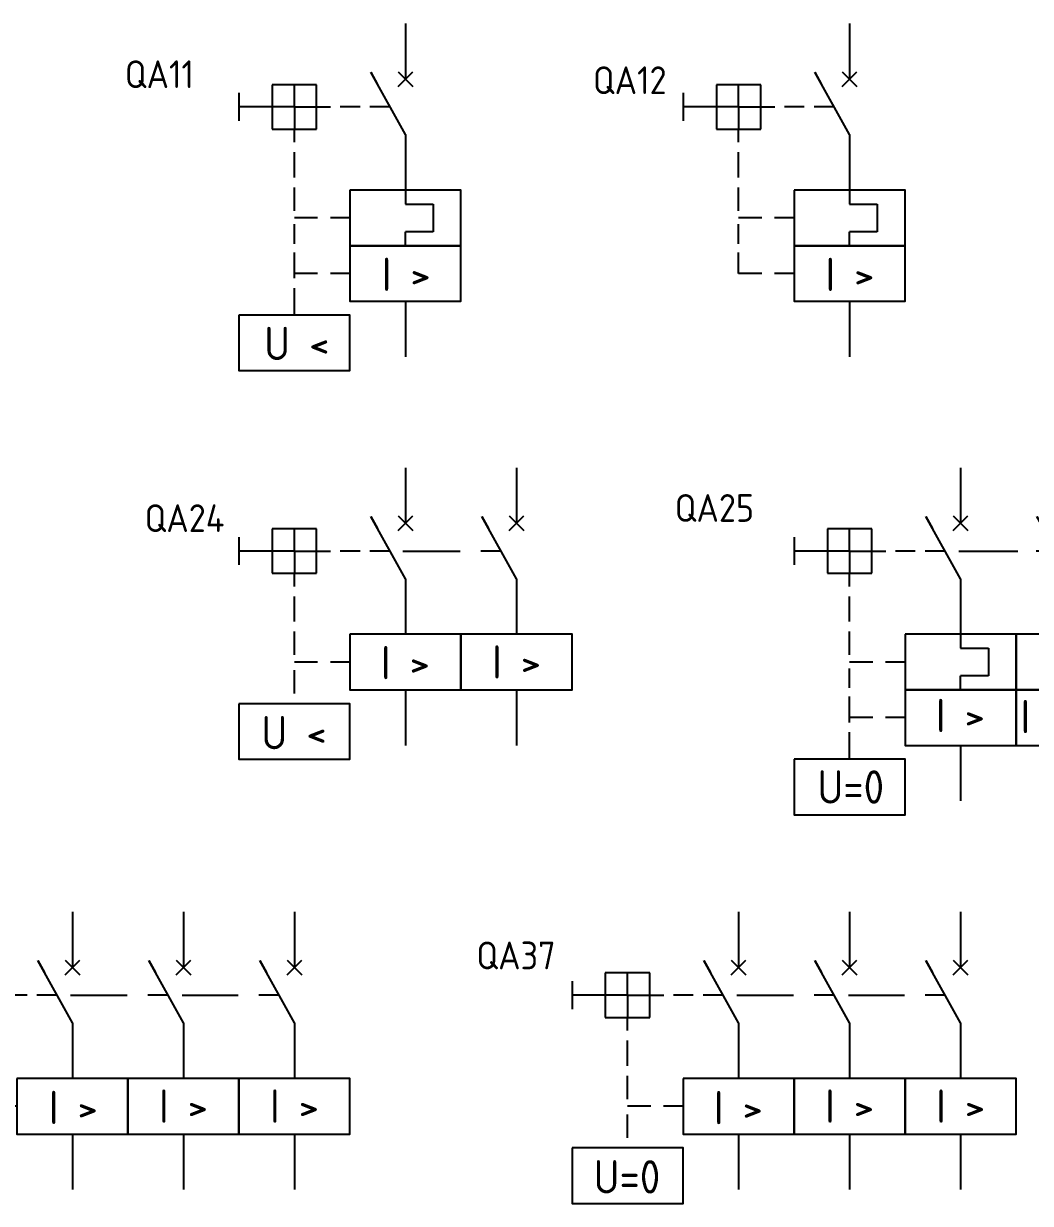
# Model space of a CAD drawing. Header units: millimetres. Extents: x 1746 to 2533, y 1027 to 2108.
# Drawn here: x 2075.6 to 2166.3, y 1881.2 to 1987.5 of the extents above; entities that cross this region are included whole.
import ezdxf
from ezdxf.enums import TextEntityAlignment as Align

# ---------------------------------------------------------------- set-up
doc = ezdxf.new("R2010")
doc.units = ezdxf.units.MM
for name, color, linetype in [('LINK', 7, 'Continuous'), ('MISC', 7, 'Continuous'), ('SYMS', 7, 'Continuous'), ('TAGS', 7, 'Continuous')]:
    doc.layers.add(name, color=color, linetype=linetype)
doc.styles.add('WD_IEC', font='isocp2.shx', dxfattribs={"width": 0.9, "height": 4})

# ---------------------------------------------------------------- blocks, each defined once
blk = doc.blocks.new('VCB11Q45')
for p, q in [((0, 7.5), (0, 2.5)), ((0, -2.5), (-3.12, 3.12)), ((-3.12, 3.12), (-2.52, 2.03)), ((-0.66, 1.84), (0.66, 3.16)), ((-0.66, 3.16), (0.66, 1.84)), ((-15, 1.25), (-15, -1.25)), ((-10, 2), (-12, 2)), ((-12, 2), (-12, -2)), ((-10, 0), (-10, 2)), ((-8, 2), (-10, 2)), ((-8, -2), (-8, 2)), ((-12, 0), (-15, 0)), ((-10, 0), (-12, 0)), ((-10, 0), (-10, -2)), ((-10, 0), (-8, 0)), ((-8, 0), (-6.74, 0)), ((-4.09, 0), (-5.87, 0)), ((-1.39, 0), (-3.2, 0)), ((-12, -2), (-8, -2)), ((-10, -3.19), (-10, -2)), ((0, -2.5), (0, -7.5)), ((-10, -6.36), (-10, -4.08)), ((-10, -9.36), (-10, -7.26)), ((0, -7.5), (0, -8.75)), ((0, -8.75), (2.5, -8.75)), ((2.5, -8.75), (2.5, -11.25)), ((-7.91, -10), (-10, -10)), ((-10, -12.33), (-10, -10.57)), ((-5, -10), (-6.75, -10)), ((0, -12.5), (0, -11.25)), ((2.5, -11.25), (0, -11.25)), ((-10, -15.43), (-10, -13.11)), ((-7.91, -15), (-10, -15)), ((-5, -15), (-6.75, -15)), ((-10, -18.75), (-10, -16.32)), ((0, -17.5), (0, -22.5))]:
    blk.add_line(p, q)
for points in [[(-5, -7.5), (-5, -12.5), (5, -12.5), (5, -7.5)], [(-5, -12.5), (-5, -17.5), (5, -17.5), (5, -12.5)], [(-15, -18.75), (-15, -23.75), (-5, -23.75), (-5, -18.75)]]:
    blk.add_lwpolyline(points, close=True)
at = {"style": 'WD_IEC'}
for tag, p in [('INST', (-19.05, 7.69)), ('LOC', (-19.05, 4.69)), ('TAG1', (-19.05, 1.69)), ('RATING1', (-19.05, -1.31)), ('DESC1', (-18.59, -12.98)), ('DESC2', (-18.59, -15.98)), ('DESC3', (-18.59, -18.98))]:
    blk.add_attdef(tag, text='', height=2.5, dxfattribs=at).set_placement(p, align=Align.RIGHT)
at = {"style": 'WD_IEC', "flags": 1}
for tag, p, height in [('X2TERM01', (0, 7.5), 0.32), ('MFG', (2.75, 6.5), 1.5), ('CAT', (2.75, 4), 1.5), ('X4LINK', (-15, 0), 0.32), ('X1LINK', (-0.5, 0), 0.32), ('CONTACT', (-5, -7.5), 1), ('COMMON', (-3.75, -8.75), 1), ('ASSYCODE', (0.69, -18.77), 1), ('FAMILY', (0.69, -20.27), 1), ('CATDESC', (0.69, -21.77), 1), ('X8TERM02', (0, -22.5), 0.32)]:
    blk.add_attdef(tag, p, '', height=height, dxfattribs=at)
at = {"style": 'WD_IEC'}
blk.add_attdef('TERM01', text='', height=2, rotation=90, dxfattribs=at).set_placement((-1, 7.5), align=Align.RIGHT)
at = {"lineweight": 15, "style": 'WD_IEC'}
blk.add_attdef('XREF', text='', height=2.5, dxfattribs=at).set_placement((-18.59, -9.98), align=Align.RIGHT)
at = {"style": 'WD_IEC'}
for tag, p in [('I', (0.07, -16.57)), ('U', (-9.79, -22.81))]:
    blk.add_attdef(tag, text='', height=3, dxfattribs=at).set_placement(p, align=Align.CENTER)
blk.add_attdef('TERM02', (-1, -22.5), '', height=2, rotation=90, dxfattribs=at)
blk = doc.blocks.new('VCB11Q21')
for p, q in [((0, 7.5), (0, 2.5)), ((0, -2.5), (-3.12, 3.12)), ((-3.12, 3.12), (-2.52, 2.03)), ((-0.66, 1.84), (0.66, 3.16)), ((-0.66, 3.16), (0.66, 1.84)), ((-15, 1.25), (-15, -1.25)), ((-10, 2), (-12, 2)), ((-12, 2), (-12, -2)), ((-10, 0), (-10, 2)), ((-8, 2), (-10, 2)), ((-8, -2), (-8, 2)), ((-12, 0), (-15, 0)), ((-10, 0), (-12, 0)), ((-10, 0), (-10, -2)), ((-10, 0), (-8, 0)), ((-8, 0), (-6.74, 0)), ((-4.09, 0), (-5.87, 0)), ((-1.39, 0), (-3.2, 0)), ((-12, -2), (-8, -2)), ((-10, -3.19), (-10, -2)), ((0, -2.5), (0, -7.5)), ((-10, -6.36), (-10, -4.08)), ((-10, -9.36), (-10, -7.26)), ((0, -7.5), (0, -8.75)), ((0, -8.75), (2.5, -8.75)), ((2.5, -8.75), (2.5, -11.25)), ((-7.91, -10), (-10, -10)), ((-10, -12.33), (-10, -10.57)), ((-5, -10), (-6.75, -10)), ((0, -12.5), (0, -11.25)), ((2.5, -11.25), (0, -11.25)), ((-10, -15), (-10, -13.11)), ((-7.91, -15), (-10, -15)), ((-5, -15), (-6.75, -15)), ((0, -17.5), (0, -22.5))]:
    blk.add_line(p, q)
for points in [[(-5, -7.5), (-5, -12.5), (5, -12.5), (5, -7.5)], [(-5, -12.5), (-5, -17.5), (5, -17.5), (5, -12.5)]]:
    blk.add_lwpolyline(points, close=True)
at = {"style": 'WD_IEC'}
for tag, p in [('INST', (-16.48, 7.15)), ('LOC', (-16.48, 4.15)), ('TAG1', (-16.48, 1.15)), ('RATING1', (-16.7, -8.59)), ('DESC1', (-16.7, -11.59)), ('DESC2', (-16.7, -14.59)), ('DESC3', (-16.7, -17.59))]:
    blk.add_attdef(tag, text='', height=2.5, dxfattribs=at).set_placement(p, align=Align.RIGHT)
at = {"style": 'WD_IEC', "flags": 1}
for tag, p, height in [('X2TERM01', (0, 7.5), 0.32), ('MFG', (2.75, 6.5), 1.5), ('CAT', (2.75, 4), 1.5), ('X4LINK', (-15, 0), 0.32), ('X1LINK', (-0.01, 0), 0.32), ('CONTACT', (-5, -7.5), 1), ('COMMON', (-3.75, -8.75), 1), ('ASSYCODE', (0.69, -18.77), 1), ('FAMILY', (0.69, -20.27), 1), ('CATDESC', (0.69, -21.77), 1), ('X8TERM02', (0, -22.5), 0.32)]:
    blk.add_attdef(tag, p, '', height=height, dxfattribs=at)
at = {"style": 'WD_IEC'}
blk.add_attdef('TERM01', text='', height=2, rotation=90, dxfattribs=at).set_placement((-1, 7.5), align=Align.RIGHT)
at = {"lineweight": 15, "style": 'WD_IEC'}
blk.add_attdef('XREF', text='', height=2.5, dxfattribs=at).set_placement((-16.7, -5.59), align=Align.RIGHT)
at = {"style": 'WD_IEC'}
blk.add_attdef('I', text='', height=3, dxfattribs=at).set_placement((0.04, -16.58), align=Align.CENTER)
blk.add_attdef('TERM02', (-1, -22.5), '', height=2, rotation=90, dxfattribs=at)
blk = doc.blocks.new('VCB11Q37')
for p, q in [((0, 7.5), (0, 2.5)), ((0, -2.5), (-3.12, 3.12)), ((-3.12, 3.12), (-2.52, 2.03)), ((-0.66, 1.84), (0.66, 3.16)), ((-0.66, 3.16), (0.66, 1.84)), ((-15, 1.25), (-15, -1.25)), ((-10, 2), (-12, 2)), ((-12, 2), (-12, -2)), ((-10, 0), (-10, 2)), ((-8, 2), (-10, 2)), ((-8, -2), (-8, 2)), ((-12, 0), (-15, 0)), ((-10, 0), (-12, 0)), ((-10, 0), (-10, -2)), ((-10, 0), (-8, 0)), ((-8, 0), (-6.74, 0)), ((-4.09, 0), (-5.87, 0)), ((-1.39, 0), (-3.2, 0)), ((-12, -2), (-8, -2)), ((-10, -3.19), (-10, -2)), ((0, -2.5), (0, -7.5)), ((-10, -6.36), (-10, -4.08)), ((-10, -9.36), (-10, -7.26)), ((-7.91, -10), (-10, -10)), ((-5, -10), (-6.75, -10)), ((-10, -12.83), (-10, -10.73)), ((0, -12.5), (0, -17.5))]:
    blk.add_line(p, q)
for points in [[(-5, -7.5), (-5, -12.5), (5, -12.5), (5, -7.5)], [(-15, -13.75), (-15, -18.75), (-5, -18.75), (-5, -13.75)]]:
    blk.add_lwpolyline(points, close=True)
at = {"style": 'WD_IEC'}
for tag, p in [('INST', (-16.3, 7.71)), ('LOC', (-16.3, 4.71)), ('TAG1', (-16.3, 1.71)), ('RATING1', (-16.86, -8.82)), ('DESC1', (-16.86, -11.82)), ('DESC2', (-16.86, -14.82)), ('DESC3', (-16.86, -17.82))]:
    blk.add_attdef(tag, text='', height=2.5, dxfattribs=at).set_placement(p, align=Align.RIGHT)
at = {"style": 'WD_IEC', "flags": 1}
for tag, p, height in [('X2TERM01', (0, 7.5), 0.32), ('MFG', (2.75, 6.5), 1.5), ('CAT', (2.75, 4), 1.5), ('X4LINK', (-15, 0), 0.32), ('X1LINK', (-0.24, 0), 0.32), ('CONTACT', (-5, -7.5), 1), ('COMMON', (-3.75, -8.75), 1), ('ASSYCODE', (0.69, -13.77), 1), ('FAMILY', (0.69, -15.27), 1), ('CATDESC', (0.69, -16.77), 1), ('X8TERM02', (0, -17.5), 0.32)]:
    blk.add_attdef(tag, p, '', height=height, dxfattribs=at)
at = {"style": 'WD_IEC'}
blk.add_attdef('TERM01', text='', height=2, rotation=90, dxfattribs=at).set_placement((-1, 7.5), align=Align.RIGHT)
at = {"lineweight": 15, "style": 'WD_IEC'}
blk.add_attdef('XREF', text='', height=2.5, dxfattribs=at).set_placement((-16.86, -5.82), align=Align.RIGHT)
at = {"style": 'WD_IEC'}
blk.add_attdef('TERM02', (-1, -17.5), '', height=2, rotation=90, dxfattribs=at)
for tag, p in [('I', (0, -11.54)), ('U', (-10.04, -17.86))]:
    blk.add_attdef(tag, text='', height=3, dxfattribs=at).set_placement(p, align=Align.CENTER)
blk = doc.blocks.new('VCB21Q37')
for p, q in [((0, 7.5), (0, 2.5)), ((0, -2.5), (-3.12, 3.12)), ((-3.12, 3.12), (-2.52, 2.03)), ((-0.66, 1.84), (0.66, 3.16)), ((-0.66, 3.16), (0.66, 1.84)), ((-1.39, 0), (-3.2, 0)), ((0, -2.5), (0, -7.5)), ((0, -12.5), (0, -17.5))]:
    blk.add_line(p, q)
blk.add_lwpolyline([(-5, -7.5), (-5, -12.5), (5, -12.5), (5, -7.5)], close=True)
at = {"style": 'WD_IEC'}
for tag, p in [('INST', (-6.46, 7.92)), ('LOC', (-6.46, 4.92)), ('TAG2', (-6.46, 1.92)), ('DESC1', (-6.69, -11.47)), ('DESC2', (-6.69, -14.47)), ('DESC3', (-6.69, -17.47))]:
    blk.add_attdef(tag, text='', height=2.5, dxfattribs=at).set_placement(p, align=Align.RIGHT)
at = {"style": 'WD_IEC', "flags": 1}
for tag, p, height in [('X2TERM01', (0, 7.5), 0.32), ('X4LINK', (-5.06, 0), 0.32), ('X1LINK', (-0.11, 0), 0.32), ('CONTACT', (-5, -7.5), 1), ('FAMILY', (0.69, -15.27), 1), ('X8TERM02', (0, -17.5), 0.32)]:
    blk.add_attdef(tag, p, '', height=height, dxfattribs=at)
at = {"style": 'WD_IEC'}
blk.add_attdef('TERM01', text='', height=2, rotation=90, dxfattribs=at).set_placement((-1, 7.5), align=Align.RIGHT)
at = {"lineweight": 15, "style": 'WD_IEC'}
blk.add_attdef('XREF', text='', height=2.5, dxfattribs=at).set_placement((-6.69, -5.47), align=Align.RIGHT)
at = {"style": 'WD_IEC', "flags": 1}
blk.add_attdef('RATING1', text='', height=2.5, dxfattribs=at).set_placement((-6.69, -8.47), align=Align.RIGHT)
at = {"style": 'WD_IEC'}
blk.add_attdef('I', text='', height=3, dxfattribs=at).set_placement((0.01, -11.48), align=Align.CENTER)
blk.add_attdef('TERM02', (-1, -17.5), '', height=2, rotation=90, dxfattribs=at)
blk = doc.blocks.new('VCB11Q41')
for p, q in [((0, 7.5), (0, 2.5)), ((0, -2.5), (-3.12, 3.12)), ((-3.12, 3.12), (-2.52, 2.03)), ((-0.66, 1.84), (0.66, 3.16)), ((-0.66, 3.16), (0.66, 1.84)), ((-15, 1.25), (-15, -1.25)), ((-10, 2), (-12, 2)), ((-12, 2), (-12, -2)), ((-10, 0), (-10, 2)), ((-8, 2), (-10, 2)), ((-8, -2), (-8, 2)), ((-12, 0), (-15, 0)), ((-10, 0), (-12, 0)), ((-10, 0), (-10, -2)), ((-10, 0), (-8, 0)), ((-8, 0), (-6.74, 0)), ((-4.09, 0), (-5.87, 0)), ((-1.39, 0), (-3.2, 0)), ((-12, -2), (-8, -2)), ((-10, -3.19), (-10, -2)), ((0, -2.5), (0, -7.5)), ((-10, -6.36), (-10, -4.08)), ((-10, -9.36), (-10, -7.26)), ((0, -7.5), (0, -8.75)), ((0, -8.75), (2.5, -8.75)), ((2.5, -8.75), (2.5, -11.25)), ((-7.91, -10), (-10, -10)), ((-10, -12.33), (-10, -10.57)), ((-5, -10), (-6.75, -10)), ((0, -12.5), (0, -11.25)), ((2.5, -11.25), (0, -11.25)), ((-10, -15.43), (-10, -13.11)), ((-7.91, -15), (-10, -15)), ((-5, -15), (-6.75, -15)), ((-10, -18.75), (-10, -16.32)), ((0, -17.5), (0, -22.5))]:
    blk.add_line(p, q)
for points in [[(-5, -7.5), (-5, -12.5), (5, -12.5), (5, -7.5)], [(-5, -12.5), (-5, -17.5), (5, -17.5), (5, -12.5)], [(-15, -18.75), (-15, -23.75), (-5, -23.75), (-5, -18.75)]]:
    blk.add_lwpolyline(points, close=True)
at = {"style": 'WD_IEC'}
for tag, p in [('INST', (-18.6, 8.63)), ('LOC', (-18.6, 5.63)), ('TAG1', (-18.6, 2.63)), ('RATING1', (-18.6, -8.72)), ('DESC1', (-18.6, -11.72)), ('DESC2', (-18.6, -14.72)), ('DESC3', (-18.6, -17.72))]:
    blk.add_attdef(tag, text='', height=2.5, dxfattribs=at).set_placement(p, align=Align.RIGHT)
at = {"style": 'WD_IEC', "flags": 1}
for tag, p, height in [('X2TERM01', (0, 7.5), 0.32), ('MFG', (2.75, 6.5), 1.5), ('CAT', (2.75, 4), 1.5), ('X4LINK', (-15, 0), 0.32), ('X1LINK', (-0.17, 0), 0.32), ('CONTACT', (-5, -7.5), 1), ('COMMON', (-3.75, -8.75), 1), ('ASSYCODE', (0.69, -18.77), 1), ('FAMILY', (0.69, -20.27), 1), ('CATDESC', (0.69, -21.77), 1), ('X8TERM02', (0, -22.5), 0.32)]:
    blk.add_attdef(tag, p, '', height=height, dxfattribs=at)
at = {"style": 'WD_IEC'}
blk.add_attdef('TERM01', text='', height=2, rotation=90, dxfattribs=at).set_placement((-1, 7.5), align=Align.RIGHT)
at = {"lineweight": 15, "style": 'WD_IEC'}
blk.add_attdef('XREF', text='', height=2.5, dxfattribs=at).set_placement((-18.6, -5.72), align=Align.RIGHT)
at = {"style": 'WD_IEC'}
for tag, p in [('I', (-0.01, -16.3)), ('U', (-9.89, -22.75))]:
    blk.add_attdef(tag, text='', height=3, dxfattribs=at).set_placement(p, align=Align.CENTER)
blk.add_attdef('TERM02', (-1, -22.5), '', height=2, rotation=90, dxfattribs=at)
blk = doc.blocks.new('VCB21Q41')
for p, q in [((0, 7.5), (0, 2.5)), ((0, -2.5), (-3.12, 3.12)), ((-3.12, 3.12), (-2.52, 2.03)), ((-0.66, 1.84), (0.66, 3.16)), ((-0.66, 3.16), (0.66, 1.84)), ((-1.39, 0), (-3.2, 0)), ((0, -2.5), (0, -7.5)), ((0, -7.5), (0, -8.75)), ((0, -8.75), (2.5, -8.75)), ((2.5, -8.75), (2.5, -11.25)), ((0, -12.5), (0, -11.25)), ((2.5, -11.25), (0, -11.25)), ((0, -17.5), (0, -22.5))]:
    blk.add_line(p, q)
for points in [[(-5, -7.5), (-5, -12.5), (5, -12.5), (5, -7.5)], [(-5, -12.5), (-5, -17.5), (5, -17.5), (5, -12.5)]]:
    blk.add_lwpolyline(points, close=True)
at = {"style": 'WD_IEC'}
for tag, height, p in [('INST', 2.5, (-7.93, 7.86)), ('LOC', 2.5, (-7.93, 4.86)), ('TAG2', 2.5, (-7.93, 1.86)), ('DESC1', 2.5, (-8.6, -11.72)), ('DESC2', 2.5, (-8.6, -14.72)), ('I', 3, (-0.18, -16.4)), ('DESC3', 2.5, (-8.6, -17.72))]:
    blk.add_attdef(tag, text='', height=height, dxfattribs=at).set_placement(p, align=Align.RIGHT)
at = {"style": 'WD_IEC', "flags": 1}
for tag, p, height in [('X2TERM01', (0, 7.5), 0.32), ('X4LINK', (-4.85, 0), 0.32), ('X1LINK', (-0.09, 0), 0.32), ('CONTACT', (-5, -7.5), 1), ('FAMILY', (0.69, -20.27), 1), ('X8TERM02', (0, -22.5), 0.32)]:
    blk.add_attdef(tag, p, '', height=height, dxfattribs=at)
at = {"style": 'WD_IEC'}
blk.add_attdef('TERM01', text='', height=2, rotation=90, dxfattribs=at).set_placement((-1, 7.5), align=Align.RIGHT)
at = {"lineweight": 15, "style": 'WD_IEC'}
blk.add_attdef('XREF', text='', height=2.5, dxfattribs=at).set_placement((-8.6, -5.72), align=Align.RIGHT)
at = {"style": 'WD_IEC', "flags": 1}
blk.add_attdef('RATING1', text='', height=2.5, dxfattribs=at).set_placement((-8.6, -8.72), align=Align.RIGHT)
at = {"style": 'WD_IEC'}
blk.add_attdef('TERM02', (-1, -22.5), '', height=2, rotation=90, dxfattribs=at)
blk = doc.blocks.new('VCB11Q29')
for p, q in [((0, 7.5), (0, 2.5)), ((0, -2.5), (-3.12, 3.12)), ((-3.12, 3.12), (-2.52, 2.03)), ((-0.66, 1.84), (0.66, 3.16)), ((-0.66, 3.16), (0.66, 1.84)), ((-15, 1.25), (-15, -1.25)), ((-10, 2), (-12, 2)), ((-12, 2), (-12, -2)), ((-10, 0), (-10, 2)), ((-8, 2), (-10, 2)), ((-8, -2), (-8, 2)), ((-12, 0), (-15, 0)), ((-10, 0), (-12, 0)), ((-10, 0), (-10, -2)), ((-10, 0), (-8, 0)), ((-8, 0), (-6.74, 0)), ((-4.09, 0), (-5.87, 0)), ((-1.39, 0), (-3.2, 0)), ((-12, -2), (-8, -2)), ((-10, -3.19), (-10, -2)), ((0, -2.5), (0, -7.5)), ((-10, -6.36), (-10, -4.08)), ((-10, -9.36), (-10, -7.26)), ((-7.91, -10), (-10, -10)), ((-5, -10), (-6.75, -10)), ((0, -12.5), (0, -17.5))]:
    blk.add_line(p, q)
blk.add_lwpolyline([(-5, -7.5), (-5, -12.5), (5, -12.5), (5, -7.5)], close=True)
at = {"style": 'WD_IEC'}
for tag, p in [('INST', (-18.39, 7.65)), ('LOC', (-18.39, 4.65)), ('TAG1', (-18.39, 1.65)), ('RATING1', (-18.54, -8.56)), ('DESC1', (-18.54, -11.56)), ('DESC2', (-18.54, -14.56)), ('DESC3', (-18.54, -17.56))]:
    blk.add_attdef(tag, text='', height=2.5, dxfattribs=at).set_placement(p, align=Align.RIGHT)
at = {"style": 'WD_IEC', "flags": 1}
for tag, p, height in [('X2TERM01', (0, 7.5), 0.32), ('MFG', (2.75, 6.5), 1.5), ('CAT', (2.75, 4), 1.5), ('X4LINK', (-15, 0), 0.32), ('X1LINK', (-0.18, 0), 0.32), ('CONTACT', (-5, -7.5), 1), ('COMMON', (-3.75, -8.75), 1), ('ASSYCODE', (0.69, -13.77), 1), ('FAMILY', (0.69, -15.27), 1), ('CATDESC', (0.69, -16.77), 1), ('X8TERM02', (0, -17.5), 0.32)]:
    blk.add_attdef(tag, p, '', height=height, dxfattribs=at)
at = {"style": 'WD_IEC'}
blk.add_attdef('TERM01', text='', height=2, rotation=90, dxfattribs=at).set_placement((-1, 7.5), align=Align.RIGHT)
at = {"lineweight": 15, "style": 'WD_IEC'}
blk.add_attdef('XREF', text='', height=2.5, dxfattribs=at).set_placement((-18.54, -5.56), align=Align.RIGHT)
at = {"style": 'WD_IEC'}
blk.add_attdef('TERM02', (-1, -17.5), '', height=2, rotation=90, dxfattribs=at)
blk.add_attdef('I', text='', height=3, dxfattribs=at).set_placement((0.09, -11.6), align=Align.CENTER)
blk = doc.blocks.new('VCB21Q29')
for p, q in [((0, 7.5), (0, 2.5)), ((0, -2.5), (-3.12, 3.12)), ((-3.12, 3.12), (-2.52, 2.03)), ((-0.66, 1.84), (0.66, 3.16)), ((-0.66, 3.16), (0.66, 1.84)), ((-1.39, 0), (-3.2, 0)), ((0, -2.5), (0, -7.5)), ((0, -12.5), (0, -17.5))]:
    blk.add_line(p, q)
blk.add_lwpolyline([(-5, -7.5), (-5, -12.5), (5, -12.5), (5, -7.5)], close=True)
at = {"style": 'WD_IEC'}
for tag, p in [('INST', (-6.46, 7.92)), ('LOC', (-6.46, 4.92)), ('TAG2', (-6.46, 1.92)), ('DESC1', (-6.69, -11.47)), ('DESC2', (-6.69, -14.47)), ('DESC3', (-6.69, -17.47))]:
    blk.add_attdef(tag, text='', height=2.5, dxfattribs=at).set_placement(p, align=Align.RIGHT)
at = {"style": 'WD_IEC', "flags": 1}
for tag, p, height in [('X2TERM01', (0, 7.5), 0.32), ('X4LINK', (-5.06, 0), 0.32), ('X1LINK', (-0.11, 0), 0.32), ('CONTACT', (-5, -7.5), 1), ('FAMILY', (0.69, -15.27), 1), ('X8TERM02', (0, -17.5), 0.32)]:
    blk.add_attdef(tag, p, '', height=height, dxfattribs=at)
at = {"style": 'WD_IEC'}
blk.add_attdef('TERM01', text='', height=2, rotation=90, dxfattribs=at).set_placement((-1, 7.5), align=Align.RIGHT)
at = {"lineweight": 15, "style": 'WD_IEC'}
blk.add_attdef('XREF', text='', height=2.5, dxfattribs=at).set_placement((-6.69, -5.47), align=Align.RIGHT)
at = {"style": 'WD_IEC', "flags": 1}
blk.add_attdef('RATING1', text='', height=2.5, dxfattribs=at).set_placement((-6.69, -8.47), align=Align.RIGHT)
at = {"style": 'WD_IEC'}
blk.add_attdef('I', text='', height=3, dxfattribs=at).set_placement((0.01, -11.48), align=Align.CENTER)
blk.add_attdef('TERM02', (-1, -17.5), '', height=2, rotation=90, dxfattribs=at)
blk = doc.blocks.new('VCB11Q33')
for p, q in [((0, 7.5), (0, 2.5)), ((0, -2.5), (-3.12, 3.12)), ((-3.12, 3.12), (-2.52, 2.03)), ((-0.66, 1.84), (0.66, 3.16)), ((-0.66, 3.16), (0.66, 1.84)), ((-15, 1.25), (-15, -1.25)), ((-10, 2), (-12, 2)), ((-12, 2), (-12, -2)), ((-10, 0), (-10, 2)), ((-8, 2), (-10, 2)), ((-8, -2), (-8, 2)), ((-12, 0), (-15, 0)), ((-10, 0), (-12, 0)), ((-10, 0), (-10, -2)), ((-10, 0), (-8, 0)), ((-8, 0), (-6.74, 0)), ((-4.09, 0), (-5.87, 0)), ((-1.39, 0), (-3.2, 0)), ((-12, -2), (-8, -2)), ((-10, -3.19), (-10, -2)), ((0, -2.5), (0, -7.5)), ((-10, -6.36), (-10, -4.08)), ((-10, -9.36), (-10, -7.26)), ((-7.91, -10), (-10, -10)), ((-5, -10), (-6.75, -10)), ((-10, -12.83), (-10, -10.73)), ((0, -12.5), (0, -17.5))]:
    blk.add_line(p, q)
for points in [[(-5, -7.5), (-5, -12.5), (5, -12.5), (5, -7.5)], [(-15, -13.75), (-15, -18.75), (-5, -18.75), (-5, -13.75)]]:
    blk.add_lwpolyline(points, close=True)
at = {"style": 'WD_IEC'}
for tag, p in [('INST', (-16.48, 8.33)), ('LOC', (-16.48, 5.33)), ('TAG1', (-16.48, 2.33)), ('RATING1', (-16.75, -8.53)), ('DESC1', (-16.75, -11.53)), ('DESC2', (-16.75, -14.53)), ('DESC3', (-16.75, -17.53))]:
    blk.add_attdef(tag, text='', height=2.5, dxfattribs=at).set_placement(p, align=Align.RIGHT)
at = {"style": 'WD_IEC', "flags": 1}
for tag, p, height in [('X2TERM01', (0, 7.5), 0.32), ('MFG', (2.75, 6.5), 1.5), ('CAT', (2.75, 4), 1.5), ('X4LINK', (-15, 0), 0.32), ('X1LINK', (-0.16, 0), 0.32), ('CONTACT', (-5, -7.5), 1), ('COMMON', (-3.75, -8.75), 1), ('ASSYCODE', (0.69, -13.77), 1), ('FAMILY', (0.69, -15.27), 1), ('CATDESC', (0.69, -16.77), 1), ('X8TERM02', (0, -17.5), 0.32)]:
    blk.add_attdef(tag, p, '', height=height, dxfattribs=at)
at = {"style": 'WD_IEC'}
blk.add_attdef('TERM01', text='', height=2, rotation=90, dxfattribs=at).set_placement((-1, 7.5), align=Align.RIGHT)
at = {"lineweight": 15, "style": 'WD_IEC'}
blk.add_attdef('XREF', text='', height=2.5, dxfattribs=at).set_placement((-16.75, -5.53), align=Align.RIGHT)
at = {"style": 'WD_IEC'}
blk.add_attdef('TERM02', (-1, -17.5), '', height=2, rotation=90, dxfattribs=at)
for tag, p in [('I', (-0.01, -11.62)), ('U', (-10.05, -17.86))]:
    blk.add_attdef(tag, text='', height=3, dxfattribs=at).set_placement(p, align=Align.CENTER)
blk = doc.blocks.new('VCB21Q33')
for p, q in [((0, 7.5), (0, 2.5)), ((0, -2.5), (-3.12, 3.12)), ((-3.12, 3.12), (-2.52, 2.03)), ((-0.66, 1.84), (0.66, 3.16)), ((-0.66, 3.16), (0.66, 1.84)), ((-1.39, 0), (-3.2, 0)), ((0, -2.5), (0, -7.5)), ((0, -12.5), (0, -17.5))]:
    blk.add_line(p, q)
blk.add_lwpolyline([(-5, -7.5), (-5, -12.5), (5, -12.5), (5, -7.5)], close=True)
at = {"style": 'WD_IEC'}
for tag, p in [('INST', (-6.46, 7.92)), ('LOC', (-6.46, 4.92)), ('TAG2', (-6.46, 1.92)), ('DESC1', (-6.69, -11.47)), ('DESC2', (-6.69, -14.47)), ('DESC3', (-6.69, -17.47))]:
    blk.add_attdef(tag, text='', height=2.5, dxfattribs=at).set_placement(p, align=Align.RIGHT)
at = {"style": 'WD_IEC', "flags": 1}
for tag, p, height in [('X2TERM01', (0, 7.5), 0.32), ('X4LINK', (-5.06, 0), 0.32), ('X1LINK', (-0.11, 0), 0.32), ('CONTACT', (-5, -7.5), 1), ('FAMILY', (0.69, -15.27), 1), ('X8TERM02', (0, -17.5), 0.32)]:
    blk.add_attdef(tag, p, '', height=height, dxfattribs=at)
at = {"style": 'WD_IEC'}
blk.add_attdef('TERM01', text='', height=2, rotation=90, dxfattribs=at).set_placement((-1, 7.5), align=Align.RIGHT)
at = {"lineweight": 15, "style": 'WD_IEC'}
blk.add_attdef('XREF', text='', height=2.5, dxfattribs=at).set_placement((-6.69, -5.47), align=Align.RIGHT)
at = {"style": 'WD_IEC', "flags": 1}
blk.add_attdef('RATING1', text='', height=2.5, dxfattribs=at).set_placement((-6.69, -8.47), align=Align.RIGHT)
at = {"style": 'WD_IEC'}
blk.add_attdef('I', text='', height=3, dxfattribs=at).set_placement((0.01, -11.48), align=Align.CENTER)
blk.add_attdef('TERM02', (-1, -17.5), '', height=2, rotation=90, dxfattribs=at)

msp = doc.modelspace()

# ---------------------------------------------------------------- linework, layer by layer
at = {"layer": 'LINK'}
for points in [[(2109.76, 1940), (2114.94, 1940)], [(2159.83, 1940), (2165.15, 1940)], [(2079.82, 1900), (2084.94, 1900)], [(2089.89, 1900), (2094.94, 1900)], [(2139.84, 1900), (2144.94, 1900)], [(2149.89, 1900), (2154.94, 1900)]]:
    msp.add_lwpolyline(points, dxfattribs=at)

# ---------------------------------------------------------------- block references
at = {"layer": 'SYMS'}
ref = msp.add_blockref('VCB11Q45', (2110, 1980), dxfattribs=at)
ref.add_attrib('I', 'I >', dxfattribs={"layer": 'MISC', "height": 3, "style": 'WD_IEC'}).set_placement((2110.07, 1963.43), align=Align.CENTER)
ref.add_attrib('U', 'U <', dxfattribs={"layer": 'MISC', "height": 3, "style": 'WD_IEC'}).set_placement((2100.21, 1957.19), align=Align.CENTER)
ref.add_attrib('TAG1', 'QA11', dxfattribs={"layer": 'TAGS', "height": 2.5, "style": 'WD_IEC'}).set_placement((2090.95, 1981.69), align=Align.RIGHT)
ref = msp.add_blockref('VCB11Q21', (2150, 1980), dxfattribs=at)
ref.add_attrib('I', 'I >', dxfattribs={"layer": 'MISC', "height": 3, "style": 'WD_IEC'}).set_placement((2150.04, 1963.42), align=Align.CENTER)
ref.add_attrib('TAG1', 'QA12', dxfattribs={"layer": 'TAGS', "height": 2.5, "style": 'WD_IEC'}).set_placement((2133.52, 1981.15), align=Align.RIGHT)
ref = msp.add_blockref('VCB11Q37', (2110, 1940), dxfattribs=at)
ref.add_attrib('I', 'I >', dxfattribs={"layer": 'MISC', "height": 3, "style": 'WD_IEC'}).set_placement((2110, 1928.46), align=Align.CENTER)
ref.add_attrib('U', 'U <', dxfattribs={"layer": 'MISC', "height": 3, "style": 'WD_IEC'}).set_placement((2099.96, 1922.14), align=Align.CENTER)
ref.add_attrib('TAG1', 'QA24', dxfattribs={"layer": 'TAGS', "height": 2.5, "style": 'WD_IEC'}).set_placement((2093.7, 1941.71), align=Align.RIGHT)
ref = msp.add_blockref('VCB21Q37', (2120, 1940), dxfattribs=at)
ref.add_attrib('I', 'I >', dxfattribs={"layer": 'MISC', "height": 3, "style": 'WD_IEC'}).set_placement((2120.01, 1928.52), align=Align.CENTER)
ref = msp.add_blockref('VCB11Q41', (2160, 1940), dxfattribs=at)
ref.add_attrib('U', 'U=0', dxfattribs={"layer": 'MISC', "height": 3, "style": 'WD_IEC'}).set_placement((2150.11, 1917.25), align=Align.CENTER)
ref.add_attrib('TAG1', 'QA25', dxfattribs={"layer": 'TAGS', "height": 2.5, "style": 'WD_IEC'}).set_placement((2141.4, 1942.63), align=Align.RIGHT)
ref.add_attrib('I', 'I >', dxfattribs={"layer": 'MISC', "height": 3, "style": 'WD_IEC'}).set_placement((2159.99, 1923.7), align=Align.CENTER)
ref = msp.add_blockref('VCB21Q41', (2170, 1940), dxfattribs=at)
ref.add_attrib('I', 'I >', dxfattribs={"layer": 'MISC', "height": 3, "style": 'WD_IEC'}).set_placement((2169.82, 1923.6), align=Align.RIGHT)
ref = msp.add_blockref('VCB11Q29', (2080, 1900), dxfattribs=at)
ref.add_attrib('I', 'I >', dxfattribs={"layer": 'MISC', "height": 3, "style": 'WD_IEC'}).set_placement((2080.09, 1888.4), align=Align.CENTER)
ref.add_attrib('TAG1', 'QA36', dxfattribs={"layer": 'TAGS', "height": 2.5, "style": 'WD_IEC'}).set_placement((2061.61, 1901.65), align=Align.RIGHT)
ref = msp.add_blockref('VCB21Q29', (2090, 1900), dxfattribs=at)
ref.add_attrib('I', 'I >', dxfattribs={"layer": 'MISC', "height": 3, "style": 'WD_IEC'}).set_placement((2090.01, 1888.52), align=Align.CENTER)
ref = msp.add_blockref('VCB21Q29', (2100, 1900), dxfattribs=at)
ref.add_attrib('I', 'I >', dxfattribs={"layer": 'MISC', "height": 3, "style": 'WD_IEC'}).set_placement((2100.01, 1888.52), align=Align.CENTER)
ref = msp.add_blockref('VCB11Q33', (2140, 1900), dxfattribs=at)
ref.add_attrib('I', 'I >', dxfattribs={"layer": 'MISC', "height": 3, "style": 'WD_IEC'}).set_placement((2139.99, 1888.38), align=Align.CENTER)
ref.add_attrib('U', 'U=0', dxfattribs={"layer": 'MISC', "height": 3, "style": 'WD_IEC'}).set_placement((2129.95, 1882.14), align=Align.CENTER)
ref.add_attrib('TAG1', 'QA37', dxfattribs={"layer": 'TAGS', "height": 2.5, "style": 'WD_IEC'}).set_placement((2123.52, 1902.33), align=Align.RIGHT)
ref = msp.add_blockref('VCB21Q33', (2150, 1900), dxfattribs=at)
ref.add_attrib('I', 'I >', dxfattribs={"layer": 'MISC', "height": 3, "style": 'WD_IEC'}).set_placement((2150.01, 1888.52), align=Align.CENTER)
ref = msp.add_blockref('VCB21Q33', (2160, 1900), dxfattribs=at)
ref.add_attrib('I', 'I >', dxfattribs={"layer": 'MISC', "height": 3, "style": 'WD_IEC'}).set_placement((2160.01, 1888.52), align=Align.CENTER)

doc.saveas('drawing.dxf')
